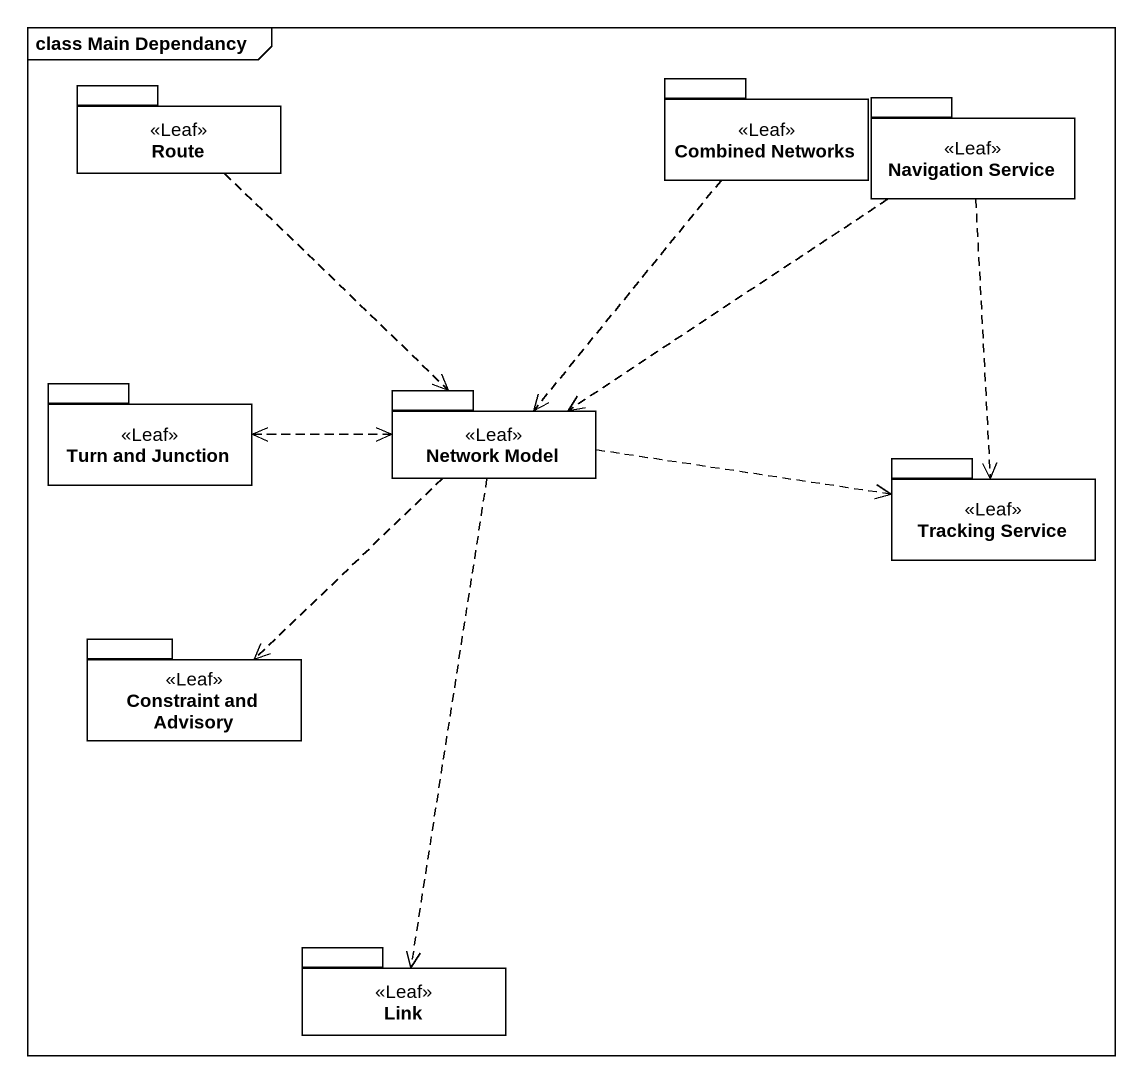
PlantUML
@startuml
mainframe class Main Dependancy
package Route <<Leaf>> {
}
package "Combined Networks" as Combined_Networks <<Leaf>> {
}
package "Navigation Service" as Navigation_Service <<Leaf>> {
}
package "Turn and Junction" as Turn_and_Junction <<Leaf>> {
}
package "Network Model" as Network_Model <<Leaf>> {
}
package "Tracking Service" as Tracking_Service <<Leaf>> {
}
package "Constraint and Advisory" as Constraint_and_Advisory <<Leaf>> {
}
package Link <<Leaf>> {
}
Route ..> Network_Model
Combined_Networks ..> Network_Model
Navigation_Service .left.> Network_Model
Navigation_Service ..> Tracking_Service
Turn_and_Junction .right.> Network_Model
Network_Model .left.> Turn_and_Junction
Network_Model .right.> Tracking_Service
Network_Model ..> Constraint_and_Advisory
Network_Model ..> Link
@enduml
